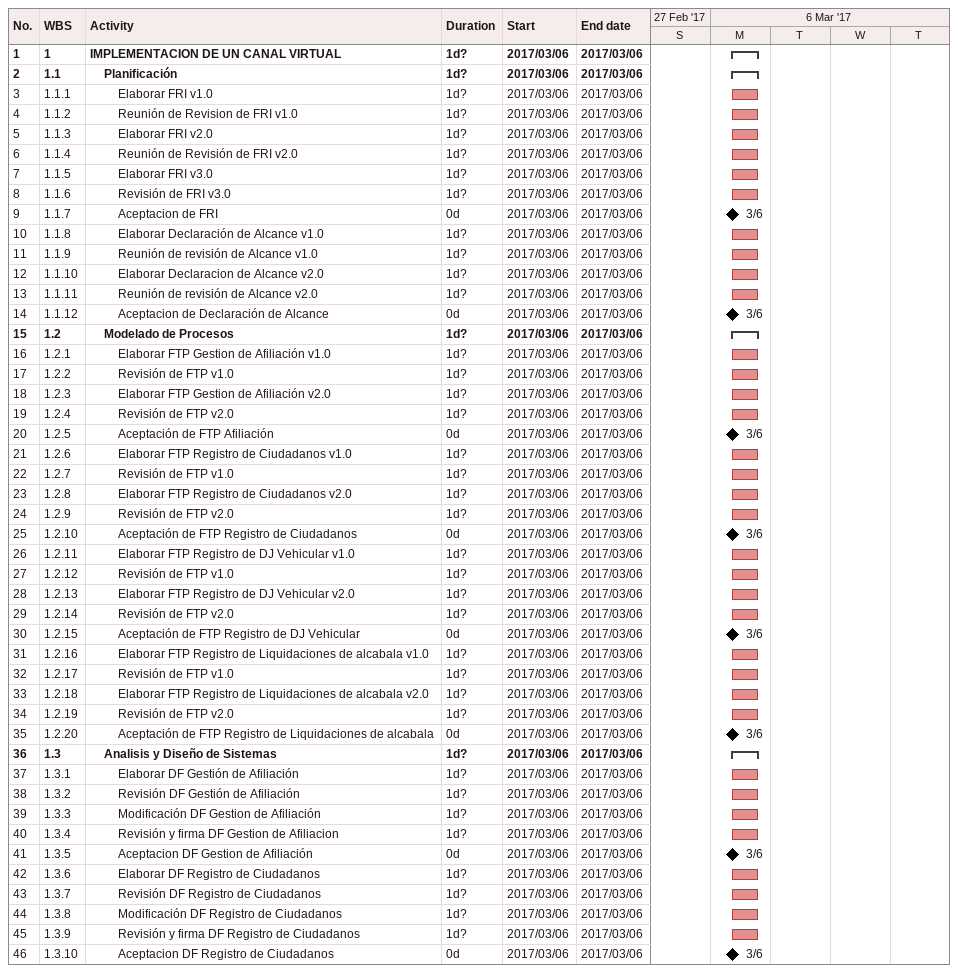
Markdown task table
| ID | WBS | Task | Duration | Start | Finish |
|---|---|---|---|---|---|
| 1 | 1 | **IMPLEMENTACION DE UN CANAL VIRTUAL** | 1d? | 2017-03-06 | 2017-03-06 |
| 2 | 1.1 | **Planificación** | 1d? | 2017-03-06 | 2017-03-06 |
| 3 | 1.1.1 | Elaborar FRI v1.0 | 1d? | 2017-03-06 | 2017-03-06 |
| 4 | 1.1.2 | Reunión de Revision de FRI v1.0 | 1d? | 2017-03-06 | 2017-03-06 |
| 5 | 1.1.3 | Elaborar FRI v2.0 | 1d? | 2017-03-06 | 2017-03-06 |
| 6 | 1.1.4 | Reunión de Revisión de FRI v2.0 | 1d? | 2017-03-06 | 2017-03-06 |
| 7 | 1.1.5 | Elaborar FRI v3.0 | 1d? | 2017-03-06 | 2017-03-06 |
| 8 | 1.1.6 | Revisión de FRI v3.0 | 1d? | 2017-03-06 | 2017-03-06 |
| 9 | 1.1.7 | Aceptacion de FRI | 0d | 2017-03-06 | 2017-03-06 |
| 10 | 1.1.8 | Elaborar Declaración de Alcance v1.0 | 1d? | 2017-03-06 | 2017-03-06 |
| 11 | 1.1.9 | Reunión de revisión de Alcance v1.0 | 1d? | 2017-03-06 | 2017-03-06 |
| 12 | 1.1.10 | Elaborar Declaracion de Alcance v2.0 | 1d? | 2017-03-06 | 2017-03-06 |
| 13 | 1.1.11 | Reunión de revisión de Alcance v2.0 | 1d? | 2017-03-06 | 2017-03-06 |
| 14 | 1.1.12 | Aceptacion de Declaración de Alcance | 0d | 2017-03-06 | 2017-03-06 |
| 15 | 1.2 | **Modelado de Procesos** | 1d? | 2017-03-06 | 2017-03-06 |
| 16 | 1.2.1 | Elaborar FTP Gestion de Afiliación v1.0 | 1d? | 2017-03-06 | 2017-03-06 |
| 17 | 1.2.2 | Revisión de FTP v1.0 | 1d? | 2017-03-06 | 2017-03-06 |
| 18 | 1.2.3 | Elaborar FTP Gestion de Afiliación v2.0 | 1d? | 2017-03-06 | 2017-03-06 |
| 19 | 1.2.4 | Revisión de FTP v2.0 | 1d? | 2017-03-06 | 2017-03-06 |
| 20 | 1.2.5 | Aceptación de FTP Afiliación | 0d | 2017-03-06 | 2017-03-06 |
| 21 | 1.2.6 | Elaborar FTP Registro de Ciudadanos v1.0 | 1d? | 2017-03-06 | 2017-03-06 |
| 22 | 1.2.7 | Revisión de FTP v1.0 | 1d? | 2017-03-06 | 2017-03-06 |
| 23 | 1.2.8 | Elaborar FTP Registro de Ciudadanos v2.0 | 1d? | 2017-03-06 | 2017-03-06 |
| 24 | 1.2.9 | Revisión de FTP v2.0 | 1d? | 2017-03-06 | 2017-03-06 |
| 25 | 1.2.10 | Aceptación de FTP Registro de Ciudadanos | 0d | 2017-03-06 | 2017-03-06 |
| 26 | 1.2.11 | Elaborar FTP Registro de DJ Vehicular v1.0 | 1d? | 2017-03-06 | 2017-03-06 |
| 27 | 1.2.12 | Revisión de FTP v1.0 | 1d? | 2017-03-06 | 2017-03-06 |
| 28 | 1.2.13 | Elaborar FTP Registro de DJ Vehicular v2.0 | 1d? | 2017-03-06 | 2017-03-06 |
| 29 | 1.2.14 | Revisión de FTP v2.0 | 1d? | 2017-03-06 | 2017-03-06 |
| 30 | 1.2.15 | Aceptación de FTP Registro de DJ Vehicular | 0d | 2017-03-06 | 2017-03-06 |
| 31 | 1.2.16 | Elaborar FTP Registro de Liquidaciones de alcabala v1.0 | 1d? | 2017-03-06 | 2017-03-06 |
| 32 | 1.2.17 | Revisión de FTP v1.0 | 1d? | 2017-03-06 | 2017-03-06 |
| 33 | 1.2.18 | Elaborar FTP Registro de Liquidaciones de alcabala v2.0 | 1d? | 2017-03-06 | 2017-03-06 |
| 34 | 1.2.19 | Revisión de FTP v2.0 | 1d? | 2017-03-06 | 2017-03-06 |
| 35 | 1.2.20 | Aceptación de FTP Registro de Liquidaciones de alcabala | 0d | 2017-03-06 | 2017-03-06 |
| 36 | 1.3 | **Analisis y Diseño de Sistemas** | 1d? | 2017-03-06 | 2017-03-06 |
| 37 | 1.3.1 | Elaborar DF Gestión de Afiliación | 1d? | 2017-03-06 | 2017-03-06 |
| 38 | 1.3.2 | Revisión DF Gestión de Afiliación | 1d? | 2017-03-06 | 2017-03-06 |
| 39 | 1.3.3 | Modificación DF Gestion de Afiliación | 1d? | 2017-03-06 | 2017-03-06 |
| 40 | 1.3.4 | Revisión y firma DF Gestion de Afiliacion | 1d? | 2017-03-06 | 2017-03-06 |
| 41 | 1.3.5 | Aceptacion DF Gestion de Afiliación | 0d | 2017-03-06 | 2017-03-06 |
| 42 | 1.3.6 | Elaborar DF Registro de Ciudadanos | 1d? | 2017-03-06 | 2017-03-06 |
| 43 | 1.3.7 | Revisión DF Registro de Ciudadanos | 1d? | 2017-03-06 | 2017-03-06 |
| 44 | 1.3.8 | Modificación DF Registro de Ciudadanos | 1d? | 2017-03-06 | 2017-03-06 |
| 45 | 1.3.9 | Revisión y firma DF Registro de Ciudadanos | 1d? | 2017-03-06 | 2017-03-06 |
| 46 | 1.3.10 | Aceptacion DF Registro de Ciudadanos | 0d | 2017-03-06 | 2017-03-06 |
